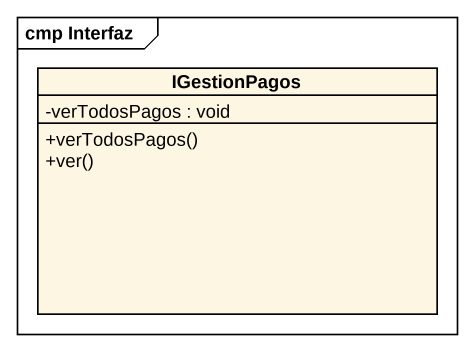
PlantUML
@startuml
mainframe cmp Interfaz
hide circle
hide empty members
skinparam classAttributeIconSize 0
class IGestionPagos {
  -verTodosPagos : void
  +verTodosPagos()
  +ver()
}
@enduml
